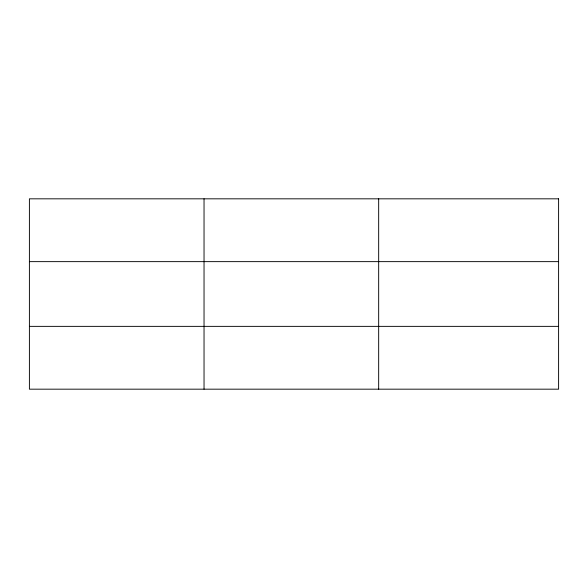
<?xml version="1.0" encoding="UTF-8"?>
<svg xmlns="http://www.w3.org/2000/svg" width="588" height="588" viewBox="0 0 588 588"><rect width="100%" height="100%" fill="white"/><g stroke="black" fill="none" stroke-linecap="round" stroke-linejoin="round"><path stroke-width="0.88" d="M204.036 198.825L204.036 389.175M378.672 198.825L378.672 389.175M29.4 261.638L558.6 261.638M29.4 326.362L558.6 326.362M558.6 198.825L558.6 389.175L29.4 389.175L29.4 198.825L558.6 198.825"/></g></svg>
